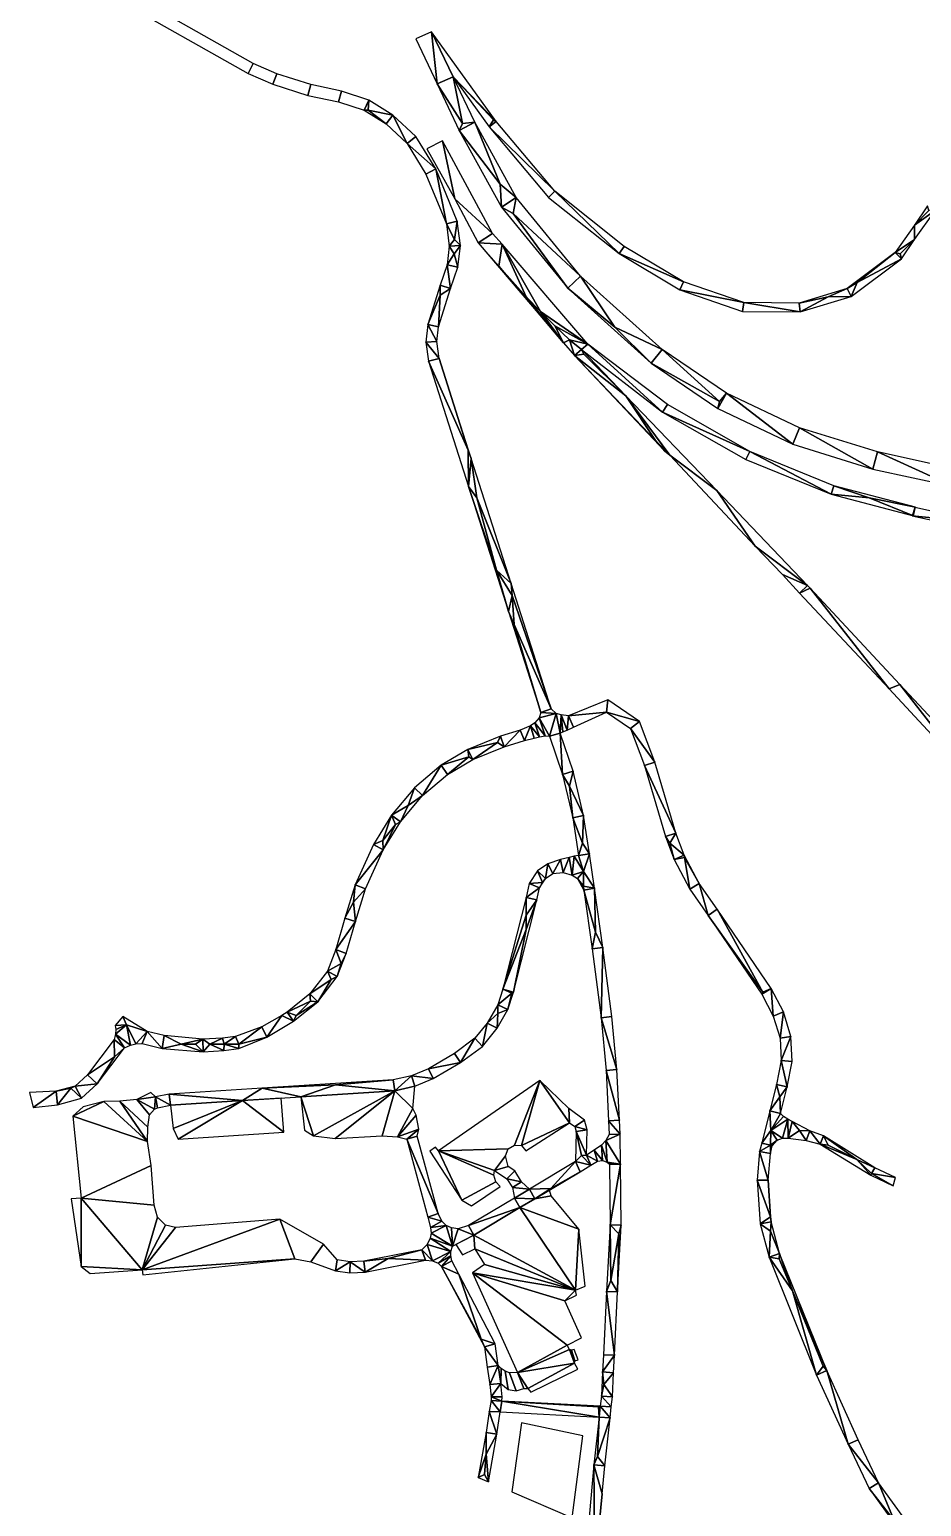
# Model space of a CAD drawing. Extents: x -30359 to 26190, y -30889 to 30041.
# Drawn here: x 1262 to 3297, y -3211 to 160 of the extents above; entities that cross this region are included whole.
import ezdxf

# ---------------------------------------------------------------- set-up
doc = ezdxf.new("R2010")
doc.units = 0

msp = doc.modelspace()

# ---------------------------------------------------------------- linework, layer by layer
at = {"layer": 'mg_to_dxf', "color": 251}
for points in [[(1466.33, 255.94), (1455.36, 232.85), (1760.18, 60.02), (1771.6, 82.85)], [(2142.84, 138.81), (2191.75, 35.84), (2179.28, 154.68)], [(2179.28, 154.68), (2191.75, 35.84), (2228.38, 51.84)], [(2179.28, 154.68), (2228.38, 51.84), (2326.13, -50.16)], [(1771.6, 82.85), (1760.18, 60.02), (1817.02, 35.13), (1826.04, 59.02)], [(1826.04, 59.02), (1817.02, 35.13), (1896.65, 9.63), (1903.2, 34.31)], [(1903.2, 34.31), (1896.65, 9.63), (1966.74, -5.25), (1973.44, 19.4)], [(2228.38, 51.84), (2191.75, 35.84), (2249.63, -54.16)], [(2191.75, 35.84), (2241.88, -70.16), (2249.63, -54.16)], [(2228.38, 51.84), (2310.25, -62.16), (2320.25, -46.16)], [(2228.38, 51.84), (2320.25, -46.16), (2326.13, -50.16)], [(2228.38, 51.84), (2249.63, -54.16), (2277.5, -51.16)], [(1973.44, 19.4), (1966.74, -5.25), (2025.35, -24.23), (2035.75, -1.16)], [(2025.35, -24.23), (2034.25, -24.16), (2035.75, -1.16)], [(2025.35, -24.23), (2075.63, -55.16), (2034.25, -24.16)], [(2034.25, -24.16), (2090.88, -35.16), (2035.75, -1.16)], [(2075.63, -55.16), (2090.88, -35.16), (2034.25, -24.16)], [(2090.88, -35.16), (2075.63, -55.16), (2123.75, -100.16)], [(2090.88, -35.16), (2123.75, -100.16), (2143.38, -84.16)], [(2335.88, -193.16), (2277.5, -51.16), (2241.88, -70.16)], [(2249.63, -54.16), (2241.88, -70.16), (2277.5, -51.16)], [(2372.25, -223.16), (2277.5, -51.16), (2335.88, -193.16)], [(2320.25, -46.16), (2310.25, -62.16), (2326.13, -50.16)], [(2460, -209.16), (2326.13, -50.16), (2310.25, -62.16)], [(2460, -209.16), (2310.25, -62.16), (2446, -223.16)], [(2123.75, -100.16), (2188.5, -158.16), (2143.38, -84.16)], [(2123.75, -100.16), (2166.13, -170.16), (2188.5, -158.16)], [(2168.63, -112.16), (2232.5, -226.16), (2204.38, -94.16)], [(2318.5, -305.16), (2204.38, -94.16), (2232.5, -226.16)], [(2335.88, -193.16), (2241.88, -70.16), (2339, -245.16)], [(2166.13, -170.16), (2213, -283.16), (2188.5, -158.16)], [(2237.38, -277.16), (2188.5, -158.16), (2213, -283.16)], [(2372.25, -223.16), (2335.88, -193.16), (2339, -245.16)], [(2318.5, -305.16), (2232.5, -226.16), (2285.38, -327.16)], [(2365.13, -260.16), (2372.25, -223.16), (2339, -245.16)], [(2519.25, -403.16), (2372.25, -223.16), (2365.13, -260.16)], [(2460, -209.16), (2446, -223.16), (2607.25, -351.16)], [(2607.25, -351.16), (2618.63, -335.16), (2460, -209.16)], [(2490.25, -430.16), (2365.13, -260.16), (2339, -245.16)], [(2490.25, -430.16), (2519.25, -403.16), (2365.13, -260.16)], [(3280.87, -319.14), (3328.73, -252.03), (3280.88, -286.16)], [(3313.8, -253.09), (3310.68, -242.11), (3280.88, -286.16)], [(3328.73, -252.03), (3313.8, -253.09), (3280.88, -286.16)], [(2237.38, -277.16), (2213, -283.16), (2231.13, -319.16)], [(2213, -283.16), (2219.5, -334.16), (2231.13, -319.16)], [(2237.38, -277.16), (2231.13, -319.16), (2244.75, -333.16)], [(3236.88, -349.16), (3280.87, -319.14), (3280.88, -286.16)], [(2219.5, -334.16), (2214.5, -377.16), (2231, -352.16)], [(2231.13, -319.16), (2219.5, -334.16), (2244.75, -333.16)], [(2219.5, -334.16), (2231, -352.16), (2244.75, -333.16)], [(2231, -352.16), (2239, -382.16), (2244.75, -333.16)], [(2318.5, -305.16), (2285.38, -327.16), (2340.38, -330.16)], [(2340.38, -330.16), (2285.38, -327.16), (2332.75, -380.16)], [(2332.75, -380.16), (2285.38, -327.16), (2480.38, -555.16)], [(2340.38, -330.16), (2332.75, -380.16), (2395.13, -450.16)], [(2427.88, -483.16), (2340.38, -330.16), (2395.13, -450.16)], [(2340.38, -330.16), (2427.88, -483.16), (2535.63, -558.16)], [(2607.25, -351.16), (2754.13, -416.16), (2618.63, -335.16)], [(3248.13, -352.16), (3280.87, -319.14), (3236.88, -349.16)], [(3251.38, -363.16), (3280.87, -319.14), (3248.13, -352.16)], [(2214.5, -377.16), (2239, -382.16), (2231, -352.16)], [(2745.63, -434.16), (2754.13, -416.16), (2607.25, -351.16)], [(3150.13, -417.16), (3236.88, -349.16), (3127.63, -431.16)], [(3251.38, -363.16), (3150.13, -417.16), (3136.75, -449.16)], [(3251.38, -363.16), (3236.88, -349.16), (3150.13, -417.16)], [(3251.38, -363.16), (3248.13, -352.16), (3236.88, -349.16)], [(2198.5, -423.16), (2222.25, -431.16), (2214.5, -377.16)], [(2214.5, -377.16), (2222.25, -431.16), (2239, -382.16)], [(2395.13, -450.16), (2332.75, -380.16), (2480.38, -555.16)], [(2490.25, -430.16), (2597.13, -519.16), (2519.25, -403.16)], [(2519.25, -403.16), (2597.13, -519.16), (2705.13, -570.16)], [(2198.75, -446.16), (2198.5, -423.16), (2170.5, -513.16)], [(2222.25, -431.16), (2198.75, -446.16), (2195, -518.16)], [(2222.25, -431.16), (2198.5, -423.16), (2198.75, -446.16)], [(2490.25, -430.16), (2680.38, -601.16), (2597.13, -519.16)], [(2745.63, -434.16), (2892, -463.16), (2754.13, -416.16)], [(2745.63, -434.16), (2888.5, -483.16), (2892, -463.16)], [(3127.63, -431.16), (3017.63, -464.16), (3084.25, -450.16)], [(3136.75, -449.16), (3127.63, -431.16), (3084.25, -450.16)], [(3136.75, -449.16), (3150.13, -417.16), (3127.63, -431.16)], [(2195, -518.16), (2198.75, -446.16), (2170.5, -513.16)], [(2427.88, -483.16), (2395.13, -450.16), (2480.38, -555.16)], [(2892, -463.16), (2888.5, -483.16), (3020.5, -484.16)], [(3017.63, -464.16), (2892, -463.16), (3020.5, -484.16)], [(3084.25, -450.16), (3017.63, -464.16), (3020.5, -484.16)], [(3136.75, -449.16), (3084.25, -450.16), (3020.5, -484.16)], [(2535.63, -558.16), (2427.88, -483.16), (2460.63, -516.16)], [(2460.63, -516.16), (2427.88, -483.16), (2480.38, -555.16)], [(2170.5, -513.16), (2165.88, -553.16), (2191.13, -552.16)], [(2195, -518.16), (2170.5, -513.16), (2191.13, -552.16)], [(2535.63, -558.16), (2460.63, -516.16), (2493.5, -548.16)], [(2493.5, -548.16), (2460.63, -516.16), (2480.38, -555.16)], [(2597.13, -519.16), (2680.38, -601.16), (2705.13, -570.16)], [(2191.13, -552.16), (2165.88, -553.16), (2196.5, -591.16)], [(2165.88, -553.16), (2172, -597.16), (2196.5, -591.16)], [(2505.25, -584.16), (2493.5, -548.16), (2480.38, -555.16)], [(2521.38, -570.16), (2493.5, -548.16), (2505.25, -584.16)], [(2535.63, -558.16), (2493.5, -548.16), (2521.38, -570.16)], [(2526.25, -581.16), (2521.38, -570.16), (2505.25, -584.16)], [(2706.13, -713.16), (2535.63, -558.16), (2521.38, -570.16)], [(2622.5, -676.16), (2521.38, -570.16), (2526.25, -581.16)], [(2717.13, -696.16), (2535.63, -558.16), (2706.13, -713.16)], [(2680.38, -601.16), (2835.88, -689.16), (2705.13, -570.16)], [(2705.13, -570.16), (2835.88, -689.16), (2852.38, -670.16)], [(2196.5, -591.16), (2172, -597.16), (2262.63, -800.16)], [(2262.63, -800.16), (2172, -597.16), (2263.38, -883.16)], [(2196.5, -591.16), (2262.63, -800.16), (2269.38, -819.16)], [(2622.5, -676.16), (2526.25, -581.16), (2505.25, -584.16)], [(2711.5, -802.16), (2690.38, -778.16), (2505.25, -584.16)], [(2690.38, -778.16), (2622.5, -676.16), (2505.25, -584.16)], [(2680.38, -601.16), (2832.5, -705.16), (2835.88, -689.16)], [(2835.88, -689.16), (2832.5, -705.16), (2852.38, -670.16)], [(2852.38, -670.16), (2832.5, -705.16), (3003.75, -786.16)], [(3018.38, -749.16), (2852.38, -670.16), (3003.75, -786.16)], [(2622.5, -676.16), (2723.13, -811.16), (2829.75, -892.16)], [(2690.38, -778.16), (2723.13, -811.16), (2622.5, -676.16)], [(2905.13, -803.16), (2717.13, -696.16), (2706.13, -713.16)], [(2905.13, -803.16), (2706.13, -713.16), (2896.38, -821.16)], [(3186.13, -843.16), (3018.38, -749.16), (3003.75, -786.16)], [(3186.13, -843.16), (3196.38, -804.16), (3018.38, -749.16)], [(2262.63, -800.16), (2263.38, -883.16), (2269.38, -819.16)], [(2711.5, -802.16), (2723.13, -811.16), (2690.38, -778.16)], [(3090.63, -900.16), (2905.13, -803.16), (2896.38, -821.16)], [(3090.63, -900.16), (3097, -881.16), (2905.13, -803.16)], [(3370.5, -883.16), (3196.38, -804.16), (3186.13, -843.16)], [(3196.38, -804.16), (3370.5, -883.16), (3378.88, -844.16)], [(2263.38, -883.16), (2282, -909.16), (2269.38, -819.16)], [(2282, -909.16), (2360.75, -1104.16), (2269.38, -819.16)], [(2723.13, -811.16), (2917.75, -1019.16), (2829.75, -892.16)], [(2263.38, -883.16), (2327, -1074.16), (2282, -909.16)], [(2263.38, -883.16), (2354.75, -1168.16), (2327, -1074.16)], [(2282, -909.16), (2327, -1074.16), (2360.75, -1104.16)], [(2917.75, -1019.16), (3037.13, -1109.16), (2829.75, -892.16)], [(3090.63, -900.16), (3177.38, -909.16), (3097, -881.16)], [(3090.63, -900.16), (3278.75, -950.16), (3177.38, -909.16)], [(3177.38, -909.16), (3283.38, -930.16), (3097, -881.16)], [(3278.75, -950.16), (3283.38, -930.16), (3177.38, -909.16)], [(3443.47, -967.01), (3281.6, -931.02), (3275.77, -949.64)], [(3275.77, -949.64), (3437.37, -985.01), (3443.47, -967.01)], [(3037.13, -1109.16), (2917.75, -1019.16), (2980.25, -1084.16)], [(2360.75, -1104.16), (2327, -1074.16), (2363, -1132.16)], [(2327, -1074.16), (2354.75, -1168.16), (2363, -1132.16)], [(2360.75, -1104.16), (2363, -1132.16), (2452.13, -1390.16)], [(3037.13, -1109.16), (2980.25, -1084.16), (3018.88, -1126.16)], [(3018.88, -1126.16), (3043.13, -1115.16), (3037.13, -1109.16)], [(2354.75, -1168.16), (2367.5, -1198.16), (2363, -1132.16)], [(2363, -1132.16), (2367.5, -1198.16), (2452.13, -1390.16)], [(3018.88, -1126.16), (3223.38, -1345.16), (3043.13, -1115.16)], [(3247.63, -1335.16), (3043.13, -1115.16), (3223.38, -1345.16)], [(2354.75, -1168.16), (2428.5, -1399.16), (2367.5, -1198.16)], [(2367.5, -1198.16), (2428.5, -1399.16), (2452.13, -1390.16)], [(3223.38, -1345.16), (3427.88, -1565.16), (3247.63, -1335.16)], [(3452.13, -1554.16), (3247.63, -1335.16), (3427.88, -1565.16)], [(2491.63, -1406.16), (2578.5, -1398.16), (2581, -1370.16)], [(2581, -1370.16), (2578.5, -1398.16), (2653.25, -1419.16)], [(2424.25, -1411.16), (2414.63, -1422.16), (2438.38, -1452.16)], [(2428.5, -1399.16), (2424.25, -1411.16), (2463.63, -1401.16)], [(2448.38, -1453.16), (2463.63, -1401.16), (2424.25, -1411.16)], [(2438.38, -1452.16), (2448.38, -1453.16), (2424.25, -1411.16)], [(2452.13, -1390.16), (2428.5, -1399.16), (2463.63, -1401.16)], [(2472.25, -1446.16), (2463.63, -1401.16), (2448.38, -1453.16)], [(2463.63, -1401.16), (2472.25, -1446.16), (2474.75, -1404.16)], [(2478.75, -1443.16), (2474.75, -1404.16), (2472.25, -1446.16)], [(2474.75, -1404.16), (2478.75, -1443.16), (2488.38, -1439.16)], [(2491.63, -1406.16), (2474.75, -1404.16), (2488.38, -1439.16)], [(2488.38, -1439.16), (2502.88, -1432.16), (2491.63, -1406.16)], [(2491.63, -1406.16), (2502.88, -1432.16), (2578.5, -1398.16)], [(2653.25, -1419.16), (2578.5, -1398.16), (2632.75, -1435.16)], [(2344.88, -1477.16), (2381.38, -1439.16), (2336.75, -1453.16)], [(2381.38, -1439.16), (2344.88, -1477.16), (2391.25, -1463.16)], [(2405.13, -1429.16), (2381.38, -1439.16), (2391.25, -1463.16)], [(2405.13, -1429.16), (2391.25, -1463.16), (2413.5, -1457.16)], [(2414.63, -1422.16), (2405.13, -1429.16), (2425.13, -1454.16)], [(2405.13, -1429.16), (2413.5, -1457.16), (2425.13, -1454.16)], [(2414.63, -1422.16), (2425.13, -1454.16), (2438.38, -1452.16)], [(2472.25, -1446.16), (2448.38, -1453.16), (2477.88, -1540.16)], [(2501.88, -1533.16), (2472.25, -1446.16), (2477.88, -1540.16)], [(2688.5, -1512.16), (2653.25, -1419.16), (2632.75, -1435.16)], [(2664.75, -1520.16), (2688.5, -1512.16), (2632.75, -1435.16)], [(2264.13, -1500.16), (2262, -1483.16), (2200.63, -1519.16)], [(2336.75, -1453.16), (2262, -1483.16), (2329.5, -1467.16)], [(2329.5, -1467.16), (2262, -1483.16), (2273.13, -1506.16)], [(2273.13, -1506.16), (2262, -1483.16), (2264.13, -1500.16)], [(2329.5, -1467.16), (2273.13, -1506.16), (2344.88, -1477.16)], [(2336.75, -1453.16), (2329.5, -1467.16), (2344.88, -1477.16)], [(2215.25, -1540.16), (2264.13, -1500.16), (2200.63, -1519.16)], [(2273.13, -1506.16), (2264.13, -1500.16), (2215.25, -1540.16)], [(2736.38, -1674.16), (2688.5, -1512.16), (2664.75, -1520.16)], [(2200.63, -1519.16), (2140.25, -1571.16), (2158.13, -1588.16)], [(2200.63, -1519.16), (2158.13, -1588.16), (2215.25, -1540.16)], [(2501.88, -1533.16), (2477.88, -1540.16), (2494, -1567.16)], [(2494, -1567.16), (2477.88, -1540.16), (2501.63, -1639.16)], [(2501.88, -1533.16), (2494, -1567.16), (2526.13, -1634.16)], [(2712.75, -1682.16), (2736.38, -1674.16), (2664.75, -1520.16)], [(2140.25, -1571.16), (2087.88, -1633.16), (2126, -1611.16)], [(2140.25, -1571.16), (2126, -1611.16), (2158.13, -1588.16)], [(2526.13, -1634.16), (2494, -1567.16), (2501.63, -1639.16)], [(2126, -1611.16), (2087.88, -1633.16), (2108.25, -1648.16)], [(2126, -1611.16), (2108.25, -1648.16), (2158.13, -1588.16)], [(2087.88, -1633.16), (2046.63, -1700.16), (2068, -1691.16)], [(2096.63, -1654.16), (2087.88, -1633.16), (2068, -1691.16)], [(2068.75, -1712.16), (2108.25, -1648.16), (2096.63, -1654.16)], [(2087.88, -1633.16), (2096.63, -1654.16), (2108.25, -1648.16)], [(2526.13, -1634.16), (2501.63, -1639.16), (2523.63, -1697.16)], [(2514.63, -1725.16), (2523.63, -1697.16), (2501.63, -1639.16)], [(2523.63, -1697.16), (2539.25, -1721.16), (2526.13, -1634.16)], [(2096.63, -1654.16), (2068, -1691.16), (2068.75, -1712.16)], [(2712.75, -1682.16), (2722.63, -1697.16), (2736.38, -1674.16)], [(2732.5, -1734.16), (2722.63, -1697.16), (2712.75, -1682.16)], [(2722.63, -1697.16), (2755.38, -1724.16), (2736.38, -1674.16)], [(2046.63, -1700.16), (2004.63, -1792.16), (2068.75, -1712.16)], [(2028, -1801.16), (2068.75, -1712.16), (2004.63, -1792.16)], [(2068, -1691.16), (2046.63, -1700.16), (2068.75, -1712.16)], [(2514.63, -1725.16), (2539.25, -1721.16), (2523.63, -1697.16)], [(2732.5, -1734.16), (2755.38, -1724.16), (2722.63, -1697.16)], [(2444.13, -1744.16), (2421.13, -1760.16), (2439.25, -1778.16)], [(2444.13, -1744.16), (2439.25, -1778.16), (2455.5, -1766.16)], [(2473.25, -1734.16), (2444.13, -1744.16), (2455.5, -1766.16)], [(2473.25, -1734.16), (2455.5, -1766.16), (2479.25, -1764.16)], [(2473.25, -1734.16), (2479.25, -1764.16), (2492.88, -1730.16)], [(2479.25, -1764.16), (2500.25, -1770.16), (2492.88, -1730.16)], [(2492.88, -1730.16), (2500.25, -1770.16), (2504.63, -1727.16)], [(2504.63, -1727.16), (2500.25, -1770.16), (2526.13, -1762.16)], [(2514.63, -1725.16), (2504.63, -1727.16), (2526.13, -1762.16)], [(2526.13, -1762.16), (2539.25, -1721.16), (2514.63, -1725.16)], [(2551.25, -1800.16), (2539.25, -1721.16), (2526.13, -1762.16)], [(2732.5, -1734.16), (2756, -1730.16), (2755.38, -1724.16)], [(2732.5, -1734.16), (2768.13, -1802.16), (2756, -1730.16)], [(2755.38, -1724.16), (2756, -1730.16), (2789.5, -1789.16)], [(2756, -1730.16), (2768.13, -1802.16), (2789.5, -1789.16)], [(2432.5, -1787.16), (2421.13, -1760.16), (2401.88, -1789.16)], [(2432.5, -1787.16), (2439.25, -1778.16), (2421.13, -1760.16)], [(2425.25, -1799.16), (2439.25, -1778.16), (2432.5, -1787.16)], [(2500.25, -1770.16), (2511.88, -1778.16), (2526.13, -1762.16)], [(2525.5, -1795.16), (2526.13, -1762.16), (2511.88, -1778.16)], [(2526.5, -1804.16), (2525.5, -1795.16), (2511.88, -1778.16)], [(2551.25, -1800.16), (2526.13, -1762.16), (2525.5, -1795.16)], [(2001, -1832.16), (2004.63, -1792.16), (1981.38, -1868.16)], [(2028, -1801.16), (2004.63, -1792.16), (2001, -1832.16)], [(2028, -1801.16), (2001, -1832.16), (2005.38, -1876.16)], [(2425.25, -1799.16), (2401.88, -1789.16), (2395, -1821.16)], [(2419.25, -1826.16), (2425.25, -1799.16), (2395, -1821.16)], [(2425.25, -1799.16), (2432.5, -1787.16), (2401.88, -1789.16)], [(2526.5, -1804.16), (2551.25, -1800.16), (2525.5, -1795.16)], [(2553.38, -1900.16), (2551.25, -1800.16), (2526.5, -1804.16)], [(2553.38, -1900.16), (2526.5, -1804.16), (2545.25, -1938.16)], [(2570, -1935.16), (2551.25, -1800.16), (2553.38, -1900.16)], [(2768.13, -1802.16), (2810.38, -1862.16), (2789.5, -1789.16)], [(2810.38, -1862.16), (2830.88, -1848.16), (2789.5, -1789.16)], [(2005.38, -1876.16), (2001, -1832.16), (1981.38, -1868.16)], [(2341.88, -2030.16), (2394.75, -1861.16), (2395, -1821.16)], [(2365.88, -2037.16), (2419.25, -1826.16), (2395.13, -1894.16)], [(2394.75, -1861.16), (2419.25, -1826.16), (2395, -1821.16)], [(2395.13, -1894.16), (2419.25, -1826.16), (2394.75, -1861.16)], [(2830.88, -1848.16), (2810.38, -1862.16), (2934.75, -2037.16)], [(2830.88, -1848.16), (2934.75, -2037.16), (2954, -2029.16)], [(2005.38, -1876.16), (1981.38, -1868.16), (1960.38, -1940.16)], [(2005.38, -1876.16), (1960.38, -1940.16), (1984.13, -1949.16)], [(2341.88, -2030.16), (2395.13, -1894.16), (2394.75, -1861.16)], [(2932.5, -2042.16), (2934.75, -2037.16), (2810.38, -1862.16)], [(2365.88, -2037.16), (2395.13, -1894.16), (2341.88, -2030.16)], [(2570, -1935.16), (2553.38, -1900.16), (2545.25, -1938.16)], [(1941.5, -1989.16), (1972.5, -1972.16), (1960.38, -1940.16)], [(1960.38, -1940.16), (1972.5, -1972.16), (1984.13, -1949.16)], [(1972.5, -1972.16), (1963.5, -2001.16), (1984.13, -1949.16)], [(2565.75, -2096.16), (2570, -1935.16), (2545.25, -1938.16)], [(2565.75, -2096.16), (2590.63, -2093.16), (2570, -1935.16)], [(1941.5, -1989.16), (1963.5, -2001.16), (1972.5, -1972.16)], [(1941.5, -1989.16), (1901.5, -2041.16), (1950.25, -2008.16)], [(1950.25, -2008.16), (1901.5, -2041.16), (1919.5, -2059.16)], [(1950.25, -2008.16), (1919.5, -2059.16), (1963.5, -2001.16)], [(1941.5, -1989.16), (1950.25, -2008.16), (1963.5, -2001.16)], [(1903, -2058.16), (1901.5, -2041.16), (1849.75, -2083.16)], [(1919.5, -2059.16), (1901.5, -2041.16), (1903, -2058.16)], [(2362.38, -2039.16), (2341.88, -2030.16), (2330.38, -2066.16)], [(2353.25, -2077.16), (2362.38, -2039.16), (2330.38, -2066.16)], [(2365.88, -2037.16), (2341.88, -2030.16), (2362.38, -2039.16)], [(2365.88, -2037.16), (2362.38, -2039.16), (2353.25, -2077.16)], [(2958.63, -2092.16), (2954, -2029.16), (2932.5, -2042.16)], [(2934.75, -2037.16), (2932.5, -2042.16), (2954, -2029.16)], [(2954, -2029.16), (2958.63, -2092.16), (2981.88, -2082.16)], [(1837.38, -2090.16), (1791.38, -2116.16), (1803.13, -2140.16)], [(1864.13, -2103.16), (1837.38, -2090.16), (1803.13, -2140.16)], [(1849.75, -2083.16), (1837.38, -2090.16), (1864.13, -2103.16)], [(1849.75, -2083.16), (1870.13, -2090.16), (1903, -2058.16)], [(1849.75, -2083.16), (1864.13, -2103.16), (1870.13, -2090.16)], [(1870.13, -2090.16), (1864.13, -2103.16), (1919.5, -2059.16)], [(1919.5, -2059.16), (1903, -2058.16), (1870.13, -2090.16)], [(2330.25, -2086.16), (2330.38, -2066.16), (2306.25, -2108.16)], [(2306.25, -2108.16), (2329, -2119.16), (2330.25, -2086.16)], [(2353.25, -2077.16), (2330.25, -2086.16), (2329, -2119.16)], [(2353.25, -2077.16), (2330.38, -2066.16), (2330.25, -2086.16)], [(2981.88, -2082.16), (2958.63, -2092.16), (2974.25, -2142.16)], [(2999, -2138.16), (2981.88, -2082.16), (2974.25, -2142.16)], [(1474.75, -2093.16), (1456.88, -2113.16), (1483.25, -2112.16)], [(1458.25, -2122.16), (1483.25, -2112.16), (1456.88, -2113.16)], [(1483.25, -2112.16), (1458.25, -2122.16), (1457.5, -2133.16)], [(1492, -2158.16), (1483.25, -2112.16), (1457.5, -2133.16)], [(1474.75, -2093.16), (1483.25, -2112.16), (1529.75, -2127.16)], [(1529.75, -2127.16), (1483.25, -2112.16), (1504, -2155.16)], [(1483.25, -2112.16), (1492, -2158.16), (1504, -2155.16)], [(1791.38, -2116.16), (1732, -2138.16), (1738.88, -2156.16)], [(1803.13, -2140.16), (1791.38, -2116.16), (1738.88, -2156.16)], [(2306.25, -2108.16), (2277.63, -2142.16), (2295.13, -2161.16)], [(2329, -2119.16), (2306.25, -2108.16), (2295.13, -2161.16)], [(2602.13, -2214.16), (2590.63, -2093.16), (2565.75, -2096.16)], [(2565.75, -2096.16), (2577.25, -2216.16), (2602.13, -2214.16)], [(1393.88, -2226.16), (1455.63, -2185.16), (1454.5, -2145.16)], [(1478.25, -2164.16), (1457.5, -2133.16), (1454.5, -2145.16)], [(1478.25, -2164.16), (1454.5, -2145.16), (1455.63, -2185.16)], [(1478.25, -2164.16), (1492, -2158.16), (1457.5, -2133.16)], [(1504, -2155.16), (1518.75, -2154.16), (1529.75, -2127.16)], [(1518.75, -2154.16), (1564.25, -2166.16), (1529.75, -2127.16)], [(1529.75, -2127.16), (1564.25, -2166.16), (1568.88, -2136.16)], [(1564.25, -2166.16), (1607.63, -2156.16), (1568.88, -2136.16)], [(1657.75, -2173.16), (1607.63, -2156.16), (1564.25, -2166.16)], [(1607.63, -2156.16), (1657, -2144.16), (1568.88, -2136.16)], [(1640.25, -2156.16), (1657, -2144.16), (1607.63, -2156.16)], [(1657.75, -2173.16), (1640.25, -2156.16), (1607.63, -2156.16)], [(1657.75, -2173.16), (1657, -2144.16), (1640.25, -2156.16)], [(1673.13, -2156.16), (1702.13, -2142.16), (1657, -2144.16)], [(1657.75, -2173.16), (1673.13, -2156.16), (1657, -2144.16)], [(1657.75, -2173.16), (1705.25, -2170.16), (1673.13, -2156.16)], [(1673.13, -2156.16), (1706.13, -2156.16), (1702.13, -2142.16)], [(1705.25, -2170.16), (1706.13, -2156.16), (1673.13, -2156.16)], [(1706.13, -2156.16), (1732, -2138.16), (1702.13, -2142.16)], [(1738.88, -2166.16), (1706.13, -2156.16), (1705.25, -2170.16)], [(1738.88, -2156.16), (1732, -2138.16), (1706.13, -2156.16)], [(1738.88, -2166.16), (1738.88, -2156.16), (1706.13, -2156.16)], [(1803.13, -2140.16), (1738.88, -2156.16), (1738.88, -2166.16)], [(2277.63, -2142.16), (2231.63, -2177.16), (2245.38, -2198.16)], [(2295.13, -2161.16), (2277.63, -2142.16), (2245.38, -2198.16)], [(2976.75, -2193.16), (2999, -2138.16), (2974.25, -2142.16)], [(3001.88, -2195.16), (2999, -2138.16), (2976.75, -2193.16)], [(1455.63, -2185.16), (1393.88, -2226.16), (1416.13, -2246.16)], [(1478.25, -2164.16), (1455.63, -2185.16), (1416.13, -2246.16)], [(2231.63, -2177.16), (2171.75, -2212.16), (2245.38, -2198.16)], [(2171.75, -2212.16), (2133.38, -2228.16), (2182.88, -2234.16)], [(2171.75, -2212.16), (2182.88, -2234.16), (2245.38, -2198.16)], [(2577.25, -2216.16), (2607.75, -2329.16), (2602.13, -2214.16)], [(2582.88, -2331.16), (2607.75, -2329.16), (2577.25, -2216.16)], [(2990.88, -2253.16), (2976.75, -2193.16), (2966.5, -2248.16)], [(3001.88, -2195.16), (2976.75, -2193.16), (2990.88, -2253.16)], [(1365.38, -2252.16), (1322.38, -2263.16), (1356.13, -2256.16)], [(1356.13, -2256.16), (1322.38, -2263.16), (1325.38, -2294.16)], [(1380.13, -2279.16), (1356.13, -2256.16), (1325.38, -2294.16)], [(1356.13, -2256.16), (1380.13, -2279.16), (1365.38, -2252.16)], [(1365.38, -2252.16), (1416.13, -2246.16), (1393.88, -2226.16)], [(1416.13, -2246.16), (1365.38, -2252.16), (1380.13, -2279.16)], [(1792.5, -2256.16), (1580.38, -2270.16), (1747.5, -2284.68)], [(1792.5, -2256.16), (1747.5, -2284.68), (1881, -2276.16)], [(1792.5, -2256.16), (1959.5, -2249.16), (2091.75, -2237.16)], [(1792.5, -2256.16), (1881, -2276.16), (1959.5, -2249.16)], [(1959.5, -2249.16), (1881, -2276.16), (2095.25, -2262.16)], [(1959.5, -2249.16), (2095.25, -2262.16), (2091.75, -2237.16)], [(2133.38, -2228.16), (2091.75, -2237.16), (2095.25, -2262.16)], [(2095.25, -2262.16), (2140.88, -2252.16), (2133.38, -2228.16)], [(2095.25, -2262.16), (2136.25, -2303.16), (2140.88, -2252.16)], [(2133.38, -2228.16), (2140.88, -2252.16), (2182.88, -2234.16)], [(2353.75, -2395.16), (2368, -2386.16), (2426.25, -2239.16), (2194.75, -2399.16)], [(2353.75, -2395.16), (2368, -2386.16), (2426.25, -2239.16), (2194.75, -2399.16)], [(2368, -2386.16), (2384, -2387.16), (2426.25, -2239.16)], [(2368, -2386.16), (2384, -2387.16), (2426.25, -2239.16)], [(2384, -2387.16), (2384, -2387.16), (2493.75, -2335.16), (2426.25, -2239.16)], [(2426.25, -2239.16), (2426.25, -2239.16), (2493.75, -2335.16), (2492, -2303.16)], [(2951.13, -2308.16), (2973.88, -2276.16), (2966.5, -2248.16)], [(2973.88, -2276.16), (2990.88, -2253.16), (2966.5, -2248.16)], [(2975.5, -2314.16), (2990.88, -2253.16), (2973.88, -2276.16)], [(1269.75, -2300.16), (1322.38, -2263.16), (1261.63, -2266.16)], [(1325.38, -2294.16), (1322.38, -2263.16), (1269.75, -2300.16)], [(1360.63, -2320.16), (1360.63, -2320.16), (1431.5, -2287.16), (1384.25, -2299.16)], [(1360.63, -2320.16), (1360.63, -2320.16), (1530.75, -2378.16), (1431.5, -2287.16)], [(1530.75, -2378.16), (1530.75, -2378.16), (1467.38, -2286.16), (1431.5, -2287.16)], [(1531.75, -2345.16), (1535.25, -2317.16), (1506.5, -2282.16), (1467.38, -2286.16)], [(1530.75, -2378.16), (1530.75, -2378.16), (1531.75, -2345.16), (1467.38, -2286.16)], [(1506.5, -2282.16), (1506.5, -2282.16), (1549.25, -2276.16), (1538.25, -2266.16)], [(1546.5, -2304.16), (1546.5, -2304.16), (1549.25, -2276.16), (1506.5, -2282.16)], [(1535.25, -2317.16), (1546.5, -2304.16), (1506.5, -2282.16)], [(1546.5, -2304.16), (1546.5, -2304.16), (1553.75, -2301.16), (1549.25, -2276.16)], [(1549.25, -2276.16), (1583.38, -2295.16), (1580.38, -2270.16)], [(1583.38, -2295.16), (1549.25, -2276.16), (1553.75, -2301.16)], [(1583.38, -2295.16), (1747.5, -2284.68), (1580.38, -2270.16)], [(1583.38, -2295.16), (1583.38, -2295.16), (1589.5, -2348.16), (1747.5, -2284.68)], [(1747.5, -2284.68), (1747.5, -2284.68), (1589.5, -2348.16), (1600.75, -2373.16)], [(1747.5, -2284.68), (1747.5, -2284.68), (1600.75, -2373.16), (1841.88, -2357.16)], [(1841.88, -2357.16), (1836.08, -2279.03), (1747.5, -2284.68)], [(2095.25, -2262.16), (2095.25, -2262.16), (1881, -2276.16), (1909.5, -2365.16)], [(1909.5, -2365.16), (1909.5, -2365.16), (1881, -2276.16), (1889.38, -2352.16)], [(1959.25, -2371.16), (1959.25, -2371.16), (2095.25, -2262.16), (1909.5, -2365.16)], [(2066.63, -2365.16), (2066.63, -2365.16), (2095.25, -2262.16), (1959.25, -2371.16)], [(2066.63, -2365.16), (2101, -2367.16), (2136.25, -2303.16), (2095.25, -2262.16)], [(2951.13, -2308.16), (2975.5, -2314.16), (2973.88, -2276.16)], [(1539.25, -2433.16), (1530.75, -2378.16), (1360.63, -2320.16), (1379.63, -2507.16)], [(2101, -2367.16), (2101, -2367.16), (2144.25, -2318.16), (2136.25, -2303.16)], [(2101, -2367.16), (2101, -2367.16), (2149.88, -2350.16), (2144.25, -2318.16)], [(2493.75, -2335.16), (2506.25, -2344.16), (2527.75, -2329.16), (2492, -2303.16)], [(2953, -2353.16), (2951.13, -2308.16), (2932.5, -2382.16)], [(2951.13, -2308.16), (2953, -2353.16), (2975.5, -2314.16)], [(2975.5, -2314.16), (2953, -2353.16), (2982.5, -2321.16)], [(2982.5, -2321.16), (2953, -2353.16), (2992.13, -2327.16)], [(2122.25, -2373.16), (2122.25, -2373.16), (2149.88, -2350.16), (2101, -2367.16)], [(2122.25, -2373.16), (2122.25, -2373.16), (2146.38, -2366.16), (2149.88, -2350.16)], [(2384, -2387.16), (2384, -2387.16), (2394.38, -2399.16), (2493.75, -2335.16)], [(2527.75, -2329.16), (2506.25, -2344.16), (2534.5, -2351.16)], [(2509.38, -2355.16), (2534.5, -2351.16), (2506.25, -2344.16)], [(2521.5, -2410.16), (2509.38, -2355.16), (2507.63, -2424.16)], [(2533, -2409.16), (2534.5, -2351.16), (2509.38, -2355.16)], [(2533, -2409.16), (2509.38, -2355.16), (2521.5, -2410.16)], [(2582.88, -2331.16), (2609.38, -2361.16), (2607.75, -2329.16)], [(2582.88, -2331.16), (2584.38, -2362.16), (2609.38, -2361.16)], [(2952.88, -2386.16), (2953, -2353.16), (2932.5, -2382.16)], [(2953, -2353.16), (2952.88, -2386.16), (2967.88, -2375.16)], [(2992.13, -2327.16), (2953, -2353.16), (2980.25, -2370.16)], [(2967.88, -2375.16), (2980.25, -2370.16), (2953, -2353.16)], [(2992.13, -2327.16), (2980.25, -2370.16), (2992.63, -2370.16)], [(2992.13, -2327.16), (2992.63, -2370.16), (3002.25, -2332.16)], [(3002.25, -2332.16), (2992.63, -2370.16), (3018.5, -2353.16)], [(3018.5, -2353.16), (2992.63, -2370.16), (3033.88, -2376.16)], [(3002.25, -2332.16), (3018.5, -2353.16), (3042.13, -2354.16)], [(3042.13, -2354.16), (3018.5, -2353.16), (3033.88, -2376.16)], [(3033.88, -2376.16), (3066, -2384.16), (3042.13, -2354.16)], [(3042.13, -2354.16), (3066, -2384.16), (3073.75, -2365.16)], [(2146.38, -2366.16), (2122.25, -2373.16), (2194.25, -2542.16)], [(2194.25, -2542.16), (2122.25, -2373.16), (2170.88, -2551.16)], [(2194.75, -2399.16), (2188.13, -2391.16), (2175.38, -2400.16), (2248.13, -2512.16)], [(2194.75, -2399.16), (2188.13, -2391.16), (2175.38, -2400.16), (2248.13, -2512.16)], [(2566.88, -2386.16), (2550.38, -2398.16), (2569.13, -2421.16)], [(2576.88, -2376.16), (2566.88, -2386.16), (2579.75, -2425.16)], [(2579.75, -2425.16), (2566.88, -2386.16), (2569.13, -2421.16)], [(2576.88, -2376.16), (2609.38, -2361.16), (2584.38, -2362.16)], [(2576.88, -2376.16), (2610, -2430.16), (2609.38, -2361.16)], [(2610, -2430.16), (2576.88, -2376.16), (2579.75, -2425.16)], [(2927.63, -2401.16), (2952.88, -2386.16), (2932.5, -2382.16)], [(2927.63, -2401.16), (2952.38, -2405.16), (2952.88, -2386.16)], [(2956.63, -2388.16), (2952.88, -2386.16), (2952.38, -2405.16)], [(2956.63, -2388.16), (2967.88, -2375.16), (2952.88, -2386.16)], [(3084.13, -2386.16), (3073.75, -2365.16), (3066, -2384.16)], [(3066, -2384.16), (3149.75, -2419.16), (3084.13, -2386.16)], [(3181.5, -2455.16), (3149.75, -2419.16), (3066, -2384.16)], [(3149.75, -2419.16), (3073.75, -2365.16), (3084.13, -2386.16)], [(3149.75, -2419.16), (3191, -2438.16), (3073.75, -2365.16)], [(2348, -2411.16), (2353.75, -2395.16), (2194.75, -2399.16), (2322.5, -2444.16)], [(2348, -2411.16), (2353.75, -2395.16), (2194.75, -2399.16), (2322.5, -2444.16)], [(2194.75, -2399.16), (2248.13, -2512.16), (2325.88, -2470.16), (2320.88, -2455.16)], [(2194.75, -2399.16), (2320.88, -2455.16), (2322.5, -2444.16)], [(2194.75, -2399.16), (2248.13, -2512.16), (2325.88, -2470.16), (2320.88, -2455.16)], [(2194.75, -2399.16), (2320.88, -2455.16), (2322.5, -2444.16)], [(2322.5, -2444.16), (2353.75, -2435.16), (2348, -2411.16)], [(2322.5, -2444.16), (2353.75, -2435.16), (2348, -2411.16)], [(2450.88, -2485.16), (2507.63, -2424.16), (2402.5, -2487.16)], [(2518.5, -2447.16), (2507.63, -2424.16), (2450.88, -2485.16)], [(2542.75, -2432.16), (2521.5, -2410.16), (2507.63, -2424.16)], [(2518.5, -2447.16), (2542.75, -2432.16), (2507.63, -2424.16)], [(2533, -2409.16), (2521.5, -2410.16), (2542.75, -2432.16)], [(2558, -2423.16), (2550.38, -2398.16), (2533, -2409.16)], [(2558, -2423.16), (2533, -2409.16), (2542.75, -2432.16)], [(2550.38, -2398.16), (2558, -2423.16), (2569.13, -2421.16)], [(2579.75, -2425.16), (2585, -2430.16), (2610, -2430.16)], [(2922.13, -2466.16), (2947.13, -2466.16), (2927.63, -2401.16)], [(2927.63, -2401.16), (2947.13, -2466.16), (2952.38, -2405.16)], [(3181.5, -2455.16), (3183.13, -2451.16), (3149.75, -2419.16)], [(3183.13, -2451.16), (3191, -2438.16), (3149.75, -2419.16)], [(1545.75, -2523.16), (1539.25, -2433.16), (1379.63, -2507.16)], [(2322.5, -2444.16), (2350.75, -2463.16), (2369, -2445.16), (2353.75, -2435.16)], [(2322.5, -2444.16), (2350.75, -2463.16), (2369, -2445.16), (2353.75, -2435.16)], [(2384.63, -2470.16), (2369, -2445.16), (2350.75, -2463.16)], [(2518.5, -2447.16), (2450.88, -2485.16), (2414.75, -2509.16)], [(2585, -2430.16), (2586.38, -2568.16), (2610, -2430.16)], [(2586.38, -2568.16), (2611.38, -2569.16), (2610, -2430.16)], [(3181.5, -2455.16), (3232.13, -2479.16), (3183.13, -2451.16)], [(3183.13, -2451.16), (3237.63, -2460.16), (3191, -2438.16)], [(3237.63, -2460.16), (3183.13, -2451.16), (3232.13, -2479.16)], [(2248.13, -2512.16), (2270.25, -2525.16), (2335.63, -2481.16), (2325.88, -2470.16)], [(2248.13, -2512.16), (2270.25, -2525.16), (2335.63, -2481.16), (2325.88, -2470.16)], [(2363.5, -2483.16), (2384.63, -2470.16), (2350.75, -2463.16)], [(2384.63, -2470.16), (2363.5, -2483.16), (2402.5, -2487.16)], [(2368.38, -2507.16), (2402.5, -2487.16), (2363.5, -2483.16)], [(2402.5, -2487.16), (2368.38, -2507.16), (2414.75, -2509.16)], [(2450.88, -2485.16), (2402.5, -2487.16), (2414.75, -2509.16)], [(2451.75, -2502.16), (2448.25, -2489.16), (2414.75, -2509.16)], [(2922.13, -2466.16), (2929.13, -2566.16), (2952.5, -2550.16)], [(2922.13, -2466.16), (2952.5, -2550.16), (2947.13, -2466.16)], [(2952.5, -2550.16), (2953.88, -2561.16), (2947.13, -2466.16)], [(1379.63, -2507.16), (1379.63, -2507.16), (1356.75, -2509.16), (1379.75, -2663.16)], [(1553.88, -2551.16), (1545.75, -2523.16), (1379.63, -2507.16), (1519, -2671.16)], [(1379.63, -2507.16), (1379.63, -2507.16), (1379.75, -2663.16), (1519, -2671.16)], [(2380.38, -2529.16), (2368.38, -2507.16), (2263.13, -2570.16)], [(2380.38, -2529.16), (2414.75, -2509.16), (2368.38, -2507.16)], [(2515.38, -2578.16), (2451.75, -2502.16), (2414.75, -2509.16), (2380.38, -2529.16)], [(1572.25, -2569.16), (1553.88, -2551.16), (1519, -2671.16)], [(1833.13, -2555.16), (1833.13, -2555.16), (1519, -2671.16), (1867.38, -2646.16)], [(1833.13, -2555.16), (1833.13, -2555.16), (1594.63, -2574.16), (1519, -2671.16)], [(1932.25, -2612.16), (1833.13, -2555.16), (1867.38, -2646.16), (1903.25, -2653.16)], [(2202.38, -2560.16), (2194.25, -2542.16), (2170.88, -2551.16)], [(2170.88, -2551.16), (2176.63, -2574.16), (2202.38, -2560.16)], [(2212.13, -2570.16), (2202.38, -2560.16), (2176.63, -2574.16)], [(2380.38, -2529.16), (2263.13, -2570.16), (2275.25, -2592.16)], [(2275.38, -2592.16), (2275.38, -2592.16), (2507.88, -2717.16), (2380.38, -2529.16)], [(2380.38, -2529.16), (2380.38, -2529.16), (2507.88, -2717.16), (2515.38, -2578.16)], [(2929.13, -2566.16), (2953.88, -2561.16), (2952.5, -2550.16)], [(2953.88, -2561.16), (2929.13, -2566.16), (2952.88, -2583.16)], [(2953.88, -2561.16), (2952.88, -2583.16), (2973.38, -2634.16)], [(1594.63, -2574.16), (1572.25, -2569.16), (1519, -2671.16)], [(2176, -2599.16), (2226.63, -2617.16), (2178.5, -2587.16)], [(2212.13, -2570.16), (2176.63, -2574.16), (2178.5, -2587.16)], [(2178.5, -2587.16), (2226.63, -2617.16), (2212.13, -2570.16)], [(2224.38, -2575.16), (2212.13, -2570.16), (2226.63, -2617.16)], [(2224.38, -2575.16), (2226.63, -2617.16), (2239.75, -2577.16)], [(2239.75, -2577.16), (2226.63, -2617.16), (2275.25, -2592.16)], [(2275.38, -2592.16), (2234.63, -2613.16), (2249.63, -2637.16), (2277.88, -2623.16)], [(2275.25, -2592.16), (2263.13, -2570.16), (2239.75, -2577.16)], [(2277.88, -2623.16), (2277.88, -2623.16), (2507.88, -2717.16), (2275.38, -2592.16)], [(2515.38, -2578.16), (2515.38, -2578.16), (2507.88, -2717.16), (2529.38, -2708.16)], [(2578.5, -2720.16), (2588.5, -2695.16), (2586.38, -2568.16)], [(2606.13, -2589.16), (2611.38, -2569.16), (2586.38, -2568.16)], [(2588.5, -2695.16), (2606.13, -2589.16), (2586.38, -2568.16)], [(2603.5, -2721.16), (2606.13, -2589.16), (2588.5, -2695.16)], [(2603.5, -2721.16), (2611.38, -2569.16), (2606.13, -2589.16)], [(2952.88, -2583.16), (2929.13, -2566.16), (2949.63, -2642.16)], [(2952.88, -2583.16), (2949.63, -2642.16), (2973.38, -2634.16)], [(1903.25, -2653.16), (1960.13, -2673.16), (1963.88, -2648.16), (1932.25, -2612.16)], [(2157.13, -2625.16), (2024.5, -2651.16), (2079.88, -2645.16)], [(2157.13, -2625.16), (2079.88, -2645.16), (2165.5, -2649.16)], [(2181.25, -2650.16), (2169, -2613.16), (2157.13, -2625.16)], [(2165.5, -2649.16), (2181.25, -2650.16), (2157.13, -2625.16)], [(2222.88, -2629.16), (2176, -2599.16), (2169, -2613.16)], [(2222.88, -2629.16), (2169, -2613.16), (2181.25, -2650.16)], [(2222.88, -2629.16), (2226.63, -2617.16), (2176, -2599.16)], [(2194, -2656.16), (2222.88, -2629.16), (2181.25, -2650.16)], [(2222.75, -2639.16), (2222.88, -2629.16), (2194, -2656.16)], [(2277.88, -2623.16), (2277.88, -2623.16), (2299.5, -2659.16), (2507.88, -2717.16)], [(1519, -2671.16), (1519, -2671.16), (1379.75, -2663.16), (1399.75, -2679.16)], [(1867.38, -2646.16), (1867.38, -2646.16), (1519, -2671.16), (1520, -2682.16)], [(1993.63, -2653.16), (1963.88, -2648.16), (1960.13, -2673.16)], [(1992.38, -2678.16), (1993.63, -2653.16), (1960.13, -2673.16)], [(1992.38, -2678.16), (2027.5, -2676.16), (1993.63, -2653.16)], [(1993.63, -2653.16), (2027.5, -2676.16), (2024.5, -2651.16)], [(2079.88, -2645.16), (2024.5, -2651.16), (2027.5, -2676.16)], [(2165.5, -2649.16), (2079.88, -2645.16), (2027.5, -2676.16)], [(2222.75, -2639.16), (2194, -2656.16), (2201.5, -2663.16)], [(2222.75, -2639.16), (2201.5, -2663.16), (2225.5, -2650.16)], [(2201.5, -2663.16), (2241.13, -2681.16), (2225.5, -2650.16)], [(2201.5, -2663.16), (2299.88, -2847.16), (2292.63, -2829.16)], [(2201.5, -2663.16), (2292.63, -2829.16), (2241.13, -2681.16)], [(2272.75, -2678.16), (2272.75, -2678.16), (2507.88, -2717.16), (2299.5, -2659.16)], [(2973.38, -2634.16), (2949.63, -2642.16), (2972, -2646.16)], [(3003, -2719.16), (2972, -2646.16), (2949.63, -2642.16)], [(3003, -2719.16), (2949.63, -2642.16), (3057.88, -2911.16)], [(2972, -2646.16), (3003, -2719.16), (2973.38, -2634.16)], [(3080.88, -2901.16), (2973.38, -2634.16), (3003, -2719.16)], [(2292.63, -2829.16), (2324, -2840.16), (2241.13, -2681.16)], [(2483.38, -2742.16), (2483.38, -2742.16), (2507.88, -2717.16), (2272.75, -2678.16)], [(2488.38, -2843.16), (2272.75, -2678.16), (2375, -2905.16)], [(2488.38, -2843.16), (2521.25, -2826.16), (2483.38, -2742.16), (2272.75, -2678.16)], [(2603.5, -2721.16), (2588.5, -2695.16), (2578.5, -2720.16)], [(2483.38, -2742.16), (2483.38, -2742.16), (2509.63, -2729.16), (2507.88, -2717.16)], [(2596.25, -2866.16), (2578.5, -2720.16), (2571.25, -2865.16)], [(2596.25, -2866.16), (2603.5, -2721.16), (2578.5, -2720.16)], [(3080.88, -2901.16), (3003, -2719.16), (3072.63, -2891.16)], [(3072.63, -2891.16), (3003, -2719.16), (3057.88, -2911.16)], [(2292.63, -2829.16), (2299.88, -2847.16), (2324, -2840.16)], [(2331, -2889.16), (2324, -2840.16), (2299.88, -2847.16)], [(2331, -2889.16), (2299.88, -2847.16), (2306.25, -2893.16)], [(2493.63, -2853.16), (2488.38, -2843.16), (2375, -2905.16)], [(2375, -2905.16), (2375, -2905.16), (2505.5, -2884.16), (2493.63, -2853.16)], [(2493.63, -2853.16), (2493.63, -2853.16), (2505.5, -2884.16), (2506.25, -2879.16)], [(2498.5, -2854.16), (2493.63, -2853.16), (2506.25, -2879.16)], [(2506.25, -2879.16), (2513.75, -2876.16), (2504.63, -2853.16), (2498.5, -2854.16)], [(2569.38, -2904.16), (2596.25, -2866.16), (2571.25, -2865.16)], [(2312.13, -2933.16), (2331, -2889.16), (2306.25, -2893.16)], [(2336.88, -2930.16), (2331, -2889.16), (2312.13, -2933.16)], [(2338.13, -2896.16), (2331, -2889.16), (2336.88, -2930.16)], [(2347.13, -2902.16), (2338.13, -2896.16), (2336.88, -2930.16), (2353.75, -2944.16)], [(2375, -2905.16), (2375, -2905.16), (2399, -2942.16), (2505.5, -2884.16)], [(2399, -2942.16), (2405.25, -2950.16), (2512.5, -2898.16), (2505.5, -2884.16)], [(2569.38, -2904.16), (2594.38, -2906.16), (2596.25, -2866.16)], [(3080.88, -2901.16), (3072.63, -2891.16), (3057.88, -2911.16)], [(2336.88, -2930.16), (2312.13, -2933.16), (2315.13, -2961.16)], [(2336.88, -2930.16), (2315.13, -2961.16), (2340.38, -2961.16)], [(2353.75, -2944.16), (2372.38, -2947.16), (2357.13, -2906.16), (2347.13, -2902.16)], [(2375, -2905.16), (2357.13, -2906.16), (2372.38, -2947.16), (2389.75, -2942.16)], [(2389.75, -2942.16), (2399, -2942.16), (2375, -2905.16)], [(2566.75, -2959.16), (2572, -2933.16), (2569.38, -2904.16)], [(2572, -2933.16), (2594.38, -2906.16), (2569.38, -2904.16)], [(2572, -2933.16), (2591.63, -2961.16), (2594.38, -2906.16)], [(3057.88, -2911.16), (3130, -3069.16), (3080.88, -2901.16)], [(3130, -3069.16), (3152.63, -3059.16), (3080.88, -2901.16)], [(2314.75, -2969.16), (2339.75, -2971.16), (2315.13, -2961.16)], [(2340.38, -2961.16), (2315.13, -2961.16), (2339.75, -2971.16)], [(2564.13, -2982.16), (2589.13, -2984.16), (2566.75, -2959.16)], [(2566.75, -2959.16), (2591.63, -2961.16), (2572, -2933.16)], [(2566.75, -2959.16), (2589.13, -2984.16), (2591.63, -2961.16)], [(2310.88, -2994.16), (2303.38, -3042.16), (2328, -3046.16)], [(2314.75, -2969.16), (2310.88, -2994.16), (2335.88, -2995.16)], [(2310.88, -2994.16), (2328, -3046.16), (2335.88, -2995.16)], [(2314.75, -2969.16), (2335.88, -2995.16), (2339.75, -2971.16)], [(2335.88, -2995.16), (2561.38, -3007.16), (2339.75, -2971.16)], [(2339.75, -2971.16), (2561.38, -3007.16), (2560.38, -2984.16)], [(2339.75, -2971.16), (2560.38, -2984.16), (2564.13, -2982.16)], [(2560.38, -2984.16), (2561.38, -3007.16), (2564.13, -2982.16)], [(2586.38, -3009.16), (2564.13, -2982.16), (2561.38, -3007.16)], [(2586.38, -3009.16), (2589.13, -2984.16), (2564.13, -2982.16)], [(2384, -3020.16), (2362.13, -3178.16), (2500.13, -3237.16), (2524.63, -3050.16)], [(2549.5, -3116.16), (2557.75, -3097.16), (2561.38, -3007.16)], [(2561.38, -3007.16), (2557.75, -3097.16), (2586.38, -3009.16)], [(2557.75, -3097.16), (2574.5, -3118.16), (2586.38, -3009.16)], [(2303.38, -3042.16), (2285.63, -3145.16), (2303.5, -3092.16)], [(2303.38, -3042.16), (2303.5, -3092.16), (2328, -3046.16)], [(2303.5, -3092.16), (2309.25, -3155.16), (2328, -3046.16)], [(3130, -3069.16), (3199, -3157.16), (3152.63, -3059.16)], [(2303.5, -3092.16), (2285.63, -3145.16), (2299.5, -3138.16)], [(2303.5, -3092.16), (2299.5, -3138.16), (2309.25, -3155.16)], [(2549.5, -3116.16), (2574.5, -3118.16), (2557.75, -3097.16)], [(3177.38, -3170.16), (3199, -3157.16), (3130, -3069.16)], [(2549.5, -3116.16), (2523, -3415.16), (2551.75, -3354.16)], [(2568.75, -3182.16), (2549.5, -3116.16), (2551.75, -3354.16)], [(2568.75, -3182.16), (2574.5, -3118.16), (2549.5, -3116.16)], [(2299.5, -3138.16), (2285.63, -3145.16), (2309.25, -3155.16)], [(3177.38, -3170.16), (3234.38, -3243.16), (3199, -3157.16)], [(3234.38, -3243.16), (3269, -3254.16), (3199, -3157.16)], [(2568.75, -3182.16), (2551.75, -3354.16), (2542.25, -3481.16)], [(3177.38, -3170.16), (3248.75, -3268.16), (3234.38, -3243.16)]]:
    msp.add_3dface(points, dxfattribs=at)

doc.saveas('drawing.dxf')
